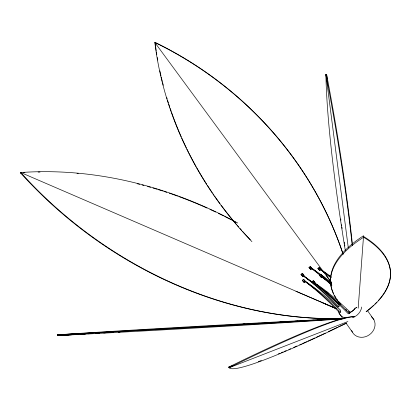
<?xml version="1.0" encoding="UTF-8"?>
<svg xmlns="http://www.w3.org/2000/svg" width="411" height="411" viewBox="0 0 411 411"><rect width="100%" height="100%" fill="white"/><g stroke="black" fill="none" stroke-linecap="round" stroke-linejoin="round"><path stroke-width="0.62" d="M303.169 275.54L303.174 275.76C315.782 285.064 327.007 295.828 337.924 307.099L338.967 306.688L339.101 304.792L316.809 284.869L314.276 283.323M340.529 312.201C329.298 301.027 317.754 290.377 304.844 281.232L304.731 281.273C317.338 290.577 328.564 301.34 339.481 312.612L340.529 312.201L340.657 310.305C329.365 299.65 317.795 289.524 304.844 281.006L312.483 287.048M358.187 308.235L363.565 235.719A223.861 81.383 -3.6 0 0 333.609 293.629M301.032 274.363L302.167 273.258L303.184 274.209L304.078 275.488L302.943 276.588L301.032 274.363L302.943 276.588M309.026 267.515L310.161 266.41L311.178 267.361L312.072 268.635L310.937 269.739L309.026 267.515L310.937 269.739M302.049 275.313L303.184 274.209M310.043 268.46L311.178 267.361M302.306 280.359L303.441 279.254L304.453 280.204L305.352 281.484L304.217 282.583L302.306 280.359L304.217 282.583M303.318 281.309L304.453 280.204M317.939 268.434L319.075 267.335L320.092 268.28L320.986 269.559L319.85 270.659L317.939 268.434L319.85 270.659M318.957 269.385L320.092 268.28M312.119 281.746L313.254 280.641L314.271 281.592L315.165 282.871L314.03 283.97L312.119 281.746L314.03 283.97M319.553 275.391L320.688 274.291L321.705 275.236L322.599 276.516L321.464 277.615L319.553 275.391L321.464 277.615M313.136 282.691L314.271 281.592M320.57 276.341L321.705 275.236M323.056 334.184L325.337 333.09M328.199 331.718L337.339 327.341M338.479 326.791L346.483 322.959M303.174 275.76L303.287 275.719C316.198 284.864 327.742 295.514 338.967 306.688M355.808 307.644L356.851 307.238L349.401 313.429L348.358 313.834C337.678 302.938 326.894 292.298 314.585 283.307M347.896 321.546L229.071 367.758L228.588 367.162A264.34 21.726 -28.8 0 1 354.225 316.675M228.588 367.162L232.184 365.785M343.118 254.147A345.584 318.602 32.8 0 0 155.096 42.4L154.834 42.487A345.743 318.638 32.6 0 0 251.938 241.647M342.723 318.443A338.135 3.627 -3 0 0 57.381 334.821L57.54 335.597L71.632 334.754M80.597 334.22L85.082 333.958M95.969 333.306L99.174 333.115M118.389 331.975L119.673 331.898M320.164 319.969L321.443 319.892M325.928 319.624L329.771 319.398M331.692 319.285L343.221 318.597M63.237 335.191A338.027 3.915 -3 0 0 57.54 335.597L71.637 334.76M80.607 334.23L85.735 333.922M95.989 333.316L99.195 333.126M118.419 331.99L120.341 331.872M126.105 331.533L127.389 331.456M313.233 320.452L314.513 320.375M320.282 320.03L321.561 319.958M326.046 319.691L329.894 319.465M331.816 319.347L340.786 318.818M342.676 318.535L57.381 334.821A338.135 3.627 -3 0 0 344.51 318.556M335.71 308.368L20.766 172.528L20.55 172.918A372.967 304.232 38.4 0 0 342.913 318.561M295.977 291.286L335.489 308.265M322.702 302.881L336.244 308.712M331.24 276.773L319.743 268.63M331.651 283.564L322.162 276.783M312.756 282.398L303.287 275.719M328.358 275.36L329.345 275.987M321.459 275.391L322.445 276.022M322.337 288.959L323.323 289.591M313.459 287.736L314.939 288.681M331.297 277.615L320.246 269.251M320.41 275.067L311.872 268.429M321.417 275.73L324.428 277.718L329.339 282.393M331.718 284.366L321.674 276.665M330.881 277.779L320.606 269.708M320.051 275.206L311.733 268.481M322.003 276.552L323.96 277.898L331.913 285.722M331.816 284.854L321.546 276.716M310.865 267.407C317.59 272.858 325.353 276.783 331.384 283.071M314.713 282.974C327.362 291.199 338.489 301.232 349.535 311.528L349.401 313.429C338.423 302.619 327.331 292.093 314.728 283.251M320.595 269.426L326.894 274.296M310.752 267.453L317.533 272.699M322.024 276.839L327.839 281.335M315.057 283.4L320.39 287.52M303.657 275.915L309.956 280.785M319.969 268.609L320.986 269.559M321.587 275.565L322.599 276.516M311.399 268.003L312.072 268.635M315.165 282.871L313.254 280.641M304.078 275.488L302.167 273.258M305.352 281.484L303.441 279.254M323.925 276.963L324.818 277.8M326.781 291.789L328.117 293.048M330.269 283.271L331.662 284.582M326.144 275.221L331.466 282.465M331.559 282.717L154.834 42.487A345.743 318.638 32.6 0 1 343.041 254.173M367.27 310.29L373.902 319.743M319.075 267.335L319.671 268.183M320.688 274.291L321.284 275.139M310.161 266.41L310.757 267.263M339.101 313.218L342.789 318.468M346.103 323.195L352.371 332.124M348.292 247.884L325.887 74.376L326.627 74.561A273.695 30.604 79.6 0 1 352.474 244.894M327.192 79.02L326.627 74.561A273.695 30.604 79.6 0 0 326.658 76.271M346.154 323.37A264.088 21.167 -28.8 0 1 229.071 367.758A264.088 21.167 -28.8 0 1 354.344 316.84M349.186 312.18A223.759 80.155 -3.5 0 1 348.189 311.404M346.745 310.223A223.759 80.155 -3.5 0 1 345.815 309.432M341.012 304.808A223.759 80.155 -3.5 0 1 363.617 237.239A223.759 80.155 -3.5 0 1 366.165 311.779M64.409 335.109A338.027 3.915 -3 0 1 68.606 334.816M71.684 334.605A338.027 3.915 -3 0 1 74.823 334.39M79.328 334.086A338.027 3.915 -3 0 1 80.633 333.994M235.914 324.495A338.027 3.915 -3 0 1 237.229 324.418M243.045 324.089A338.027 3.915 -3 0 1 244.915 323.981M250.561 323.663A338.027 3.915 -3 0 1 251.825 323.591M257.517 323.272A338.027 3.915 -3 0 1 259.423 323.164M265.162 322.841A338.027 3.915 -3 0 1 267.72 322.697M272.853 322.414A338.027 3.915 -3 0 1 274.779 322.306M279.932 322.019A338.027 3.915 -3 0 1 282.511 321.875M287.674 321.592A338.027 3.915 -3 0 1 290.258 321.448M294.785 321.202A338.027 3.915 -3 0 1 298.011 321.022M302.455 320.78A338.027 3.915 -3 0 1 305.63 320.606M310.084 320.364A338.027 3.915 -3 0 1 313.917 320.159M317.749 319.948A338.027 3.915 -3 0 1 321.592 319.743M325.435 319.537A338.027 3.915 -3 0 1 329.925 319.296M331.852 319.193A338.027 3.915 -3 0 1 342.753 318.607M343.308 318.818A338.027 3.915 -3 0 1 57.54 335.597M344.865 246.045A273.695 30.604 79.6 0 1 344.659 244.781M344.459 243.512A273.695 30.604 79.6 0 1 344.259 242.249M342.127 228.454A273.695 30.604 79.6 0 1 341.937 227.211M341.752 225.973A273.695 30.604 79.6 0 1 341.567 224.735M340.894 220.234A273.695 30.604 79.6 0 1 340.709 218.945M250.309 239.757A345.584 318.602 32.8 0 1 242.495 231.316M241.642 230.365A345.584 318.602 32.8 0 1 239.947 228.449M238.688 227.006A345.584 318.602 32.8 0 1 237.435 225.557M236.602 224.586A345.584 318.602 32.8 0 1 221.149 205.192M220.024 203.671A345.584 318.602 32.8 0 1 214.814 196.396M214.085 195.343A345.584 318.602 32.8 0 1 212.996 193.761M212.276 192.702A345.584 318.602 32.8 0 1 207.334 185.227M206.641 184.149A345.584 318.602 32.8 0 1 196.766 167.719M196.145 166.609A345.584 318.602 32.8 0 1 188.993 153.169M188.706 152.599A345.584 318.602 32.8 0 1 187.005 149.167M186.445 148.022A345.584 318.602 32.8 0 1 181.862 138.163M181.343 136.997A345.584 318.602 32.8 0 1 171.685 112.681M171.264 111.484A345.584 318.602 32.8 0 1 170.231 108.483M169.825 107.281A345.584 318.602 32.8 0 1 168.839 104.281M168.448 103.079A345.584 318.602 32.8 0 1 167.503 100.068M167.128 98.866A345.584 318.602 32.8 0 1 166.758 97.633M163.27 85.221A345.584 318.602 32.8 0 1 162.628 82.724M162.314 81.47A345.584 318.602 32.8 0 1 161.261 77.083M160.968 75.829A345.584 318.602 32.8 0 1 159.853 70.795M157.752 60.073A345.584 318.602 32.8 0 1 157.315 57.545M156.791 54.386A345.584 318.602 32.8 0 1 156.396 51.863M156.206 50.599A345.584 318.602 32.8 0 1 155.096 42.4M23.663 172.707A372.967 304.232 38.4 0 1 24.917 172.63M38.11 172.111A372.967 304.232 38.4 0 1 40.006 172.081M77.006 173.468A372.967 304.232 38.4 0 1 78.29 173.586M137.182 183.722A372.967 304.232 38.4 0 1 139.653 184.349M142.093 184.991A372.967 304.232 38.4 0 1 143.912 185.474M147.539 186.471A372.967 304.232 38.4 0 1 150.56 187.329M152.974 188.033A372.967 304.232 38.4 0 1 157.202 189.301M158.405 189.671A372.967 304.232 38.4 0 1 162.622 191.002M163.825 191.392A372.967 304.232 38.4 0 1 166.825 192.379M169.224 193.185A372.967 304.232 38.4 0 1 171.022 193.797M171.618 194.002A372.967 304.232 38.4 0 1 177.598 196.124M178.79 196.561A372.967 304.232 38.4 0 1 200.717 205.289M201.292 205.536A372.967 304.232 38.4 0 1 207.036 208.069M209.903 209.369A372.967 304.232 38.4 0 1 215.616 212.03M218.457 213.396A372.967 304.232 38.4 0 1 223.558 215.903M224.683 216.469A372.967 304.232 38.4 0 1 229.184 218.765M229.749 219.058A372.967 304.232 38.4 0 1 230.869 219.644M231.989 220.229A372.967 304.232 38.4 0 1 235.893 222.315M345.297 250.412A273.978 30.399 79.5 0 1 325.887 74.376A274.055 30.44 79.5 0 1 352.242 245.608M340.575 303.893A223.861 81.383 -3.6 0 1 338.87 301.89M337.693 300.364A223.861 81.383 -3.6 0 1 336.599 298.828M335.921 297.8A223.861 81.383 -3.6 0 1 334.4 295.201M363.591 236.479A223.81 80.772 -3.6 0 1 378.248 300.641M376.846 302.147A223.81 80.772 -3.6 0 1 374.868 304.13M373.62 305.316A223.81 80.772 -3.6 0 1 366.16 311.589M322.43 334.472A264.694 21.793 -28.8 0 1 316.249 337.328M315.026 337.888A264.694 21.793 -28.8 0 1 307.839 341.161M306.663 341.69A264.694 21.793 -28.8 0 1 302.604 343.504M301.458 344.012A264.694 21.793 -28.8 0 1 299.763 344.762M296.968 345.99A264.694 21.793 -28.8 0 1 293.685 347.423M290.669 348.723A264.694 21.793 -28.8 0 1 288.758 349.545M286.241 350.614A264.694 21.793 -28.8 0 1 284.381 351.395M283.153 351.908A264.694 21.793 -28.8 0 1 281.335 352.669M280.132 353.162A264.694 21.793 -28.8 0 1 278.36 353.892M261.345 360.524A264.694 21.793 -28.8 0 1 258.242 361.644M342.959 318.479A373.029 304.186 38.6 0 1 20.766 172.528A373.029 304.186 38.6 0 1 237.681 223.019M361.695 307.038A12.433 10.83 -35.1 0 1 352.551 317.698M345.312 318.022A12.433 10.83 -35.1 0 1 338.268 311.091M354.929 308.096A5.595 4.875 -35.1 0 1 349.448 312.144M371.349 316.732A12.433 10.83 -35.1 0 1 369.371 334.79A12.433 10.83 -35.1 0 1 351.698 330.552M78.676 334.338L72.911 334.677L78.686 334.343M92.126 333.537L88.283 333.763L92.141 333.547M106.218 332.699L103.659 332.848L106.244 332.71M113.266 332.278L111.345 332.391L113.292 332.293M21.732 173.421L20.55 172.918L21.726 173.421"/></g></svg>
